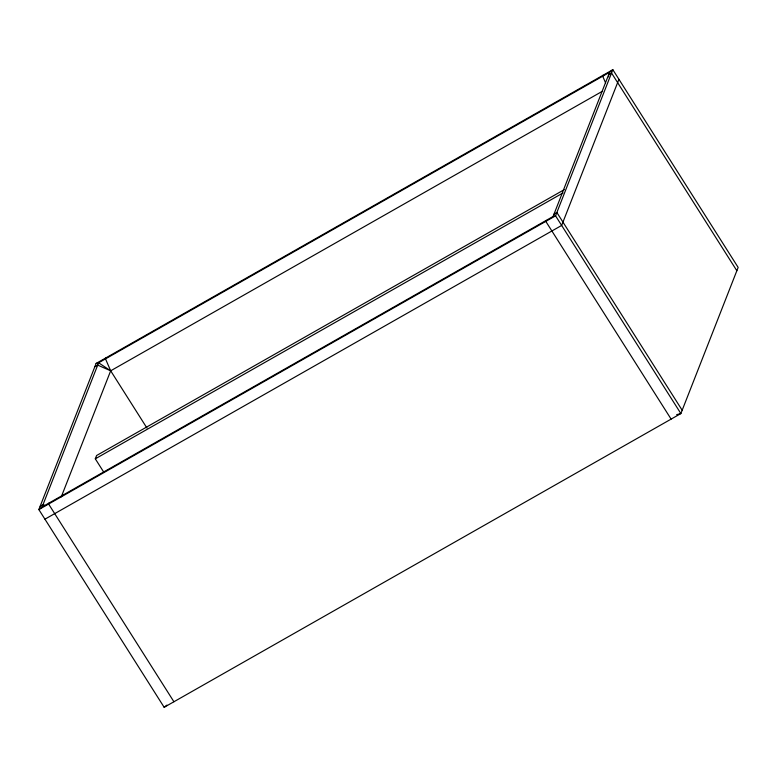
<?xml version="1.0" encoding="UTF-8"?>
<svg xmlns="http://www.w3.org/2000/svg" width="777" height="777" viewBox="0 0 777 777"><rect width="100%" height="100%" fill="white"/><g stroke="black" fill="none" stroke-linecap="round" stroke-linejoin="round"><path stroke-width="1.17" d="M608.537 76.894L608.673 74.641L611.538 73.009L736.849 270.736M609.343 74.563L609.586 72.3L612.839 69.697L738.15 267.424L680.875 413.558L164.161 707.303L38.85 509.576L96.125 363.442L612.839 69.697L555.565 215.831L38.85 509.576L42.104 506.973L553.078 216.492L555.565 215.831L680.875 413.558L676.65 414.675M42.104 506.973L98.611 362.781L609.586 72.3L553.078 216.492M48.99 503.059L48.611 504.03L173.922 701.757M105.886 357.886L105.497 358.867L110.674 370.804L146.96 428.059M61.286 496.824L110.674 370.804L602.602 91.152M103.729 472.115L95.299 458.818L96.601 455.507L564.296 189.627M546.192 220.406L545.804 221.387L671.114 419.114M603.078 75.243L602.699 76.214L605.516 82.731M618.929 79.293L561.654 225.437L44.94 519.182M164.161 707.303L166.929 705.089M94.823 366.754L97.698 365.122L110.674 370.804L98.611 362.781L96.125 363.442M95.299 458.818L563.004 192.939M40.151 506.264L43.017 504.632L45.183 505.584M553.991 214.151L556.866 212.519L682.177 410.246"/></g></svg>
